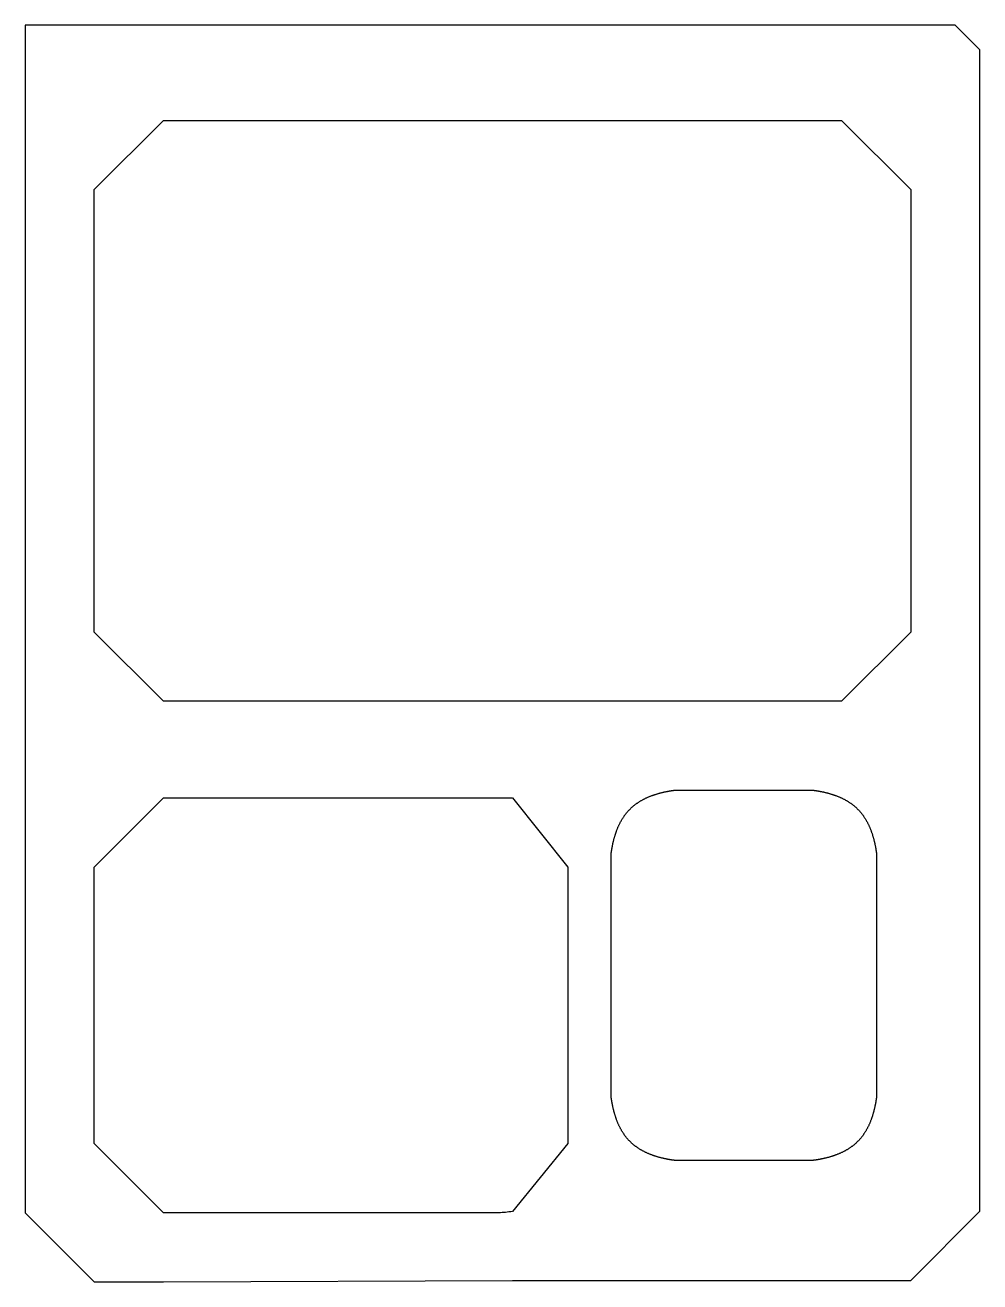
# Model space of a CAD drawing. Header units: millimetres. Extents: x -94.2 to -25.2, y -8.1 to 82.8.
import ezdxf

# ---------------------------------------------------------------- set-up
doc = ezdxf.new("R2010")
doc.units = ezdxf.units.MM
doc.layers.get('0').update_dxf_attribs({"linetype": 'CONTINUOUS'})

msp = doc.modelspace()

# ---------------------------------------------------------------- linework, layer by layer
for p, q in [((-47.171, 27.467), (-37.371, 27.467)), ((-51.871, 5.367), (-51.871, 22.767)), ((-32.671, 22.767), (-32.671, 5.367)), ((-37.371, 0.667), (-47.171, 0.667))]:
    msp.add_line(p, q)
for points in [[(-30.213, -8), (-25.213, -3), (-25.213, 75.896), (-25.213, 81), (-27, 82.787), (-94.213, 82.787), (-94.213, -3.105), (-89.213, -8.105), (-84.213, -8.105), (-58.981, -8.007), (-58.585, -8)], [(-30.213, 70.895), (-30.213, 38.895), (-35.213, 33.895), (-84.213, 33.895), (-89.213, 38.895), (-89.213, 70.895), (-84.213, 75.895), (-35.213, 75.895)]]:
    msp.add_lwpolyline(points, close=True)
msp.add_lwpolyline([(-84.213, -3.105), (-89.213, 1.895), (-89.213, 21.895), (-84.213, 26.895), (-59, 26.895), (-54.985, 21.895), (-54.985, 1.895), (-59, -3.007, -0.049594), (-59.985, -3.105)], format="xyb", close=True)
for points in [[(-51.871, 22.767), (-51.85, 22.935), (-51.804, 23.264), (-51.714, 23.739), (-51.555, 24.332), (-51.287, 25.004), (-50.942, 25.599), (-50.515, 26.112), (-50.002, 26.539), (-49.407, 26.884), (-48.735, 27.152), (-48.142, 27.311), (-47.668, 27.4), (-47.338, 27.447), (-47.171, 27.467)], [(-37.371, 27.467), (-37.203, 27.447), (-36.873, 27.4), (-36.399, 27.311), (-35.806, 27.152), (-35.134, 26.884), (-34.539, 26.539), (-34.026, 26.112), (-33.599, 25.599), (-33.254, 25.004), (-32.986, 24.332), (-32.827, 23.739), (-32.737, 23.264), (-32.691, 22.935), (-32.671, 22.767)], [(-47.171, 0.667), (-47.338, 0.687), (-47.668, 0.734), (-48.142, 0.824), (-48.735, 0.982), (-49.407, 1.251), (-50.002, 1.595), (-50.515, 2.022), (-50.942, 2.535), (-51.287, 3.131), (-51.555, 3.802), (-51.714, 4.396), (-51.804, 4.87), (-51.85, 5.199), (-51.871, 5.367)], [(-32.671, 5.367), (-32.691, 5.199), (-32.737, 4.87), (-32.827, 4.396), (-32.986, 3.802), (-33.254, 3.131), (-33.599, 2.535), (-34.026, 2.022), (-34.539, 1.595), (-35.134, 1.251), (-35.806, 0.982), (-36.399, 0.824), (-36.873, 0.734), (-37.203, 0.687), (-37.371, 0.667)]]:
    msp.add_open_spline(points, degree=5)

doc.saveas('drawing.dxf')
